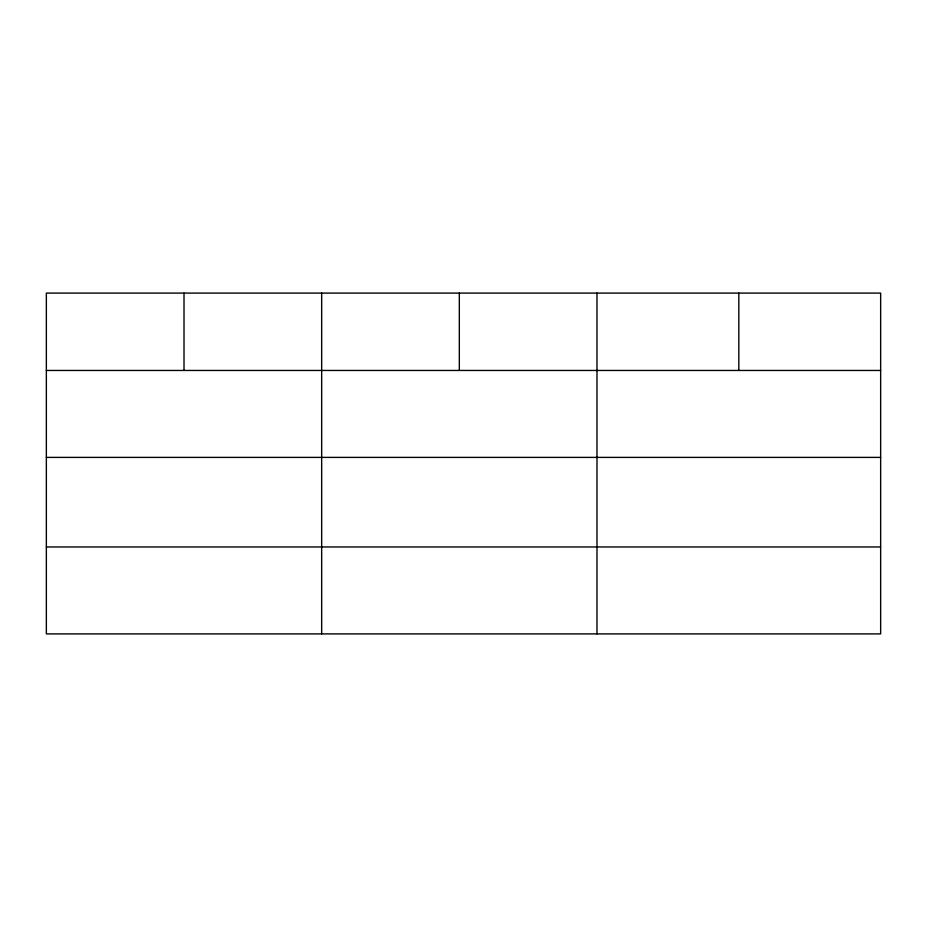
<?xml version="1.0" encoding="UTF-8"?>
<svg xmlns="http://www.w3.org/2000/svg" width="927" height="927" viewBox="0 0 927 927"><rect width="100%" height="100%" fill="white"/><g stroke="black" fill="none" stroke-linecap="round" stroke-linejoin="round"><path stroke-width="1.39" d="M880.65 457.393L880.65 293.094L46.35 293.094L46.35 633.906L880.65 633.906L880.65 457.393L46.35 457.393M46.35 370.452L880.65 370.452M46.35 546.965L880.65 546.965M738.819 293.094L738.819 370.452M596.988 293.094L596.988 633.906M459.328 293.094L459.328 370.452M321.669 293.094L321.669 633.906M184.01 293.094L184.01 370.452"/></g></svg>
